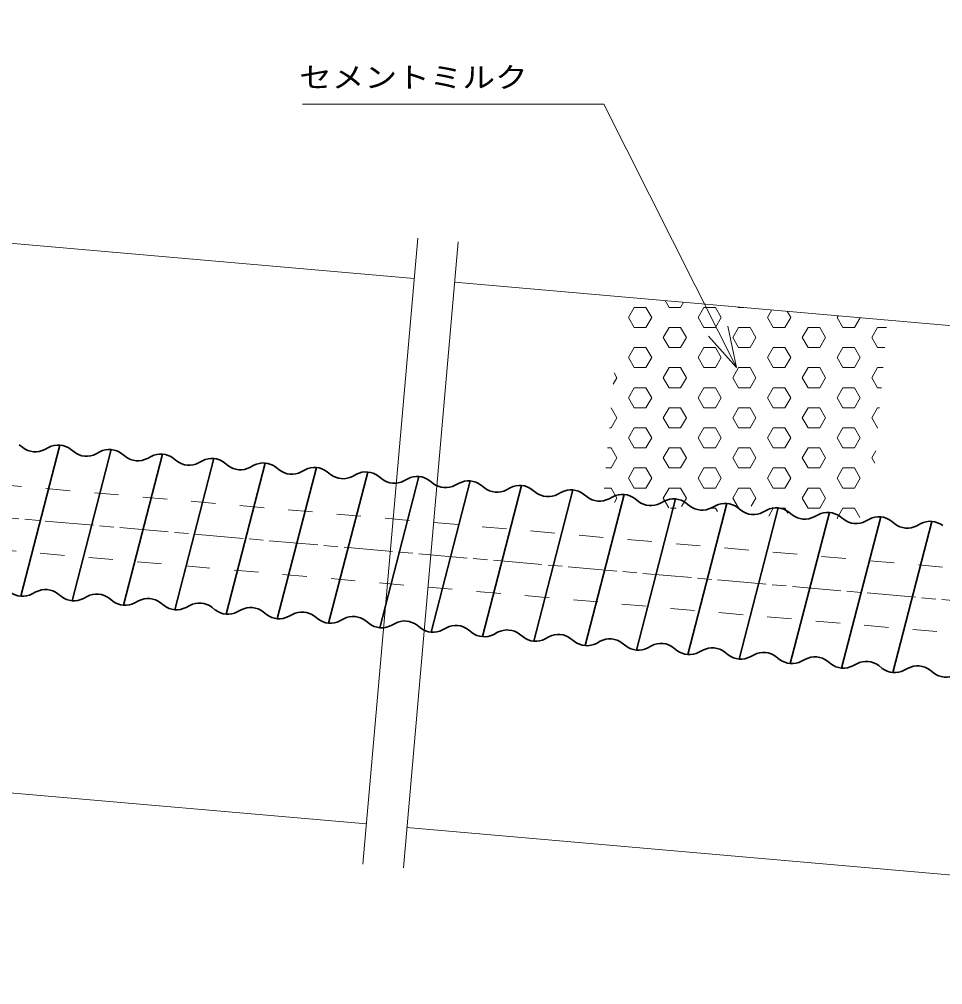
# Model space of a CAD drawing. Units: millimetres at full size, sheet at 1:1; details may follow other scales. Extents: x 0 to 1680, y -15 to 1188.
# Drawn here: x 1001.1 to 1228.9, y 667.7 to 905.8 of the extents above; entities that cross this region are included whole.
import ezdxf
from ezdxf.enums import TextEntityAlignment as Align

# ---------------------------------------------------------------- set-up
doc = ezdxf.new("R2010")
doc.units = ezdxf.units.MM
doc.linetypes.add('CHAIN', pattern=[18.5, 12, -1.5, 3.5, -1.5])
doc.linetypes.add('DASHED_SPACED', pattern=[12, 6, -6])
for name, color, linetype, lineweight in [('1 外形線', 7, 'Continuous', 35), ('2 細線', 3, 'Continuous', 20), ('3 隠れ線', 2, 'DASHED_SPACED', 13), ('4 中心線', 1, 'CHAIN', 15), ('6 寸法線', 4, 'Continuous', 13)]:
    doc.layers.add(name, color=color, linetype=linetype, lineweight=lineweight)
doc.styles.add('ＭＳ Ｐゴシック', font='')
doc.styles.get('ＭＳ Ｐゴシック').set_extended_font_data('MS PGothic')

msp = doc.modelspace()

# ---------------------------------------------------------------- linework, layer by layer
at = {"layer": '1 外形線'}
for p, q in [((1001.98, 800.174), (1001.13, 800.837)), ((1011.14, 800.771), (1001.503, 763.479)), ((1007.405, 799.699), (1008.357, 800.205)), ((1014.632, 799.067), (1013.782, 799.731)), ((1023.791, 799.664), (1014.155, 762.372)), ((1020.057, 798.592), (1021.009, 799.098)), ((1027.283, 797.96), (1026.434, 798.624)), ((1036.443, 798.557), (1026.806, 761.265)), ((1032.708, 797.485), (1033.66, 797.991)), ((1039.935, 796.853), (1039.085, 797.517)), ((1049.095, 797.451), (1039.458, 760.159)), ((1045.36, 796.378), (1046.312, 796.885)), ((1052.587, 795.746), (1051.737, 796.41)), ((1061.746, 796.344), (1052.11, 759.052)), ((1058.012, 795.272), (1058.964, 795.778)), ((1065.238, 794.639), (1064.389, 795.303)), ((1074.398, 795.237), (1064.761, 757.945)), ((1070.663, 794.165), (1071.615, 794.671)), ((1077.89, 793.532), (1077.04, 794.196)), ((1087.05, 794.13), (1077.413, 756.838)), ((1083.315, 793.058), (1084.267, 793.564)), ((1090.542, 792.426), (1089.692, 793.089)), ((1099.701, 793.023), (1090.065, 755.731)), ((1095.967, 791.951), (1096.919, 792.457)), ((1103.193, 791.319), (1102.344, 791.982)), ((1112.353, 791.916), (1102.716, 754.624)), ((1108.618, 790.844), (1109.57, 791.35)), ((1115.845, 790.212), (1114.995, 790.875)), ((1125.005, 790.809), (1115.368, 753.517)), ((1121.27, 789.737), (1122.222, 790.243)), ((1128.497, 789.105), (1127.647, 789.769)), ((1137.656, 789.702), (1128.02, 752.41)), ((1133.922, 788.63), (1134.874, 789.136)), ((1141.148, 787.998), (1140.299, 788.662)), ((1150.308, 788.596), (1140.671, 751.304)), ((1146.573, 787.523), (1147.525, 788.029)), ((1153.8, 786.891), (1152.95, 787.555)), ((1162.96, 787.489), (1153.323, 750.197)), ((1159.225, 786.416), (1160.177, 786.923)), ((1166.452, 785.784), (1165.602, 786.448)), ((1175.611, 786.382), (1165.975, 749.09)), ((1171.877, 785.31), (1172.829, 785.816)), ((1179.103, 784.677), (1178.254, 785.341)), ((1188.263, 785.275), (1178.626, 747.983)), ((1184.528, 784.203), (1185.48, 784.709)), ((1191.755, 783.57), (1190.905, 784.234)), ((1200.915, 784.168), (1191.278, 746.876)), ((1197.18, 783.096), (1198.132, 783.602)), ((1204.407, 782.464), (1203.557, 783.127)), ((1213.566, 783.061), (1203.93, 745.769)), ((1209.832, 781.989), (1210.784, 782.495)), ((1217.058, 781.357), (1216.209, 782.02)), ((1226.218, 781.954), (1216.581, 744.662)), ((1222.483, 780.882), (1223.435, 781.388)), ((1005.238, 764.551), (1004.286, 764.045)), ((1010.663, 764.077), (1011.512, 763.413)), ((1017.889, 763.444), (1016.937, 762.938)), ((1023.314, 762.97), (1024.164, 762.306)), ((1030.541, 762.338), (1029.589, 761.831)), ((1035.966, 761.863), (1036.816, 761.199)), ((1043.193, 761.231), (1042.241, 760.725)), ((1048.618, 760.756), (1049.467, 760.092)), ((1055.844, 760.124), (1054.892, 759.618)), ((1061.269, 759.649), (1062.119, 758.985)), ((1068.496, 759.017), (1067.544, 758.511)), ((1073.921, 758.542), (1074.771, 757.879)), ((1081.148, 757.91), (1080.196, 757.404)), ((1086.573, 757.435), (1087.422, 756.772)), ((1093.799, 756.803), (1092.847, 756.297)), ((1099.224, 756.329), (1100.074, 755.665)), ((1106.451, 755.696), (1105.499, 755.19)), ((1111.876, 755.222), (1112.726, 754.558)), ((1119.103, 754.589), (1118.151, 754.083)), ((1124.528, 754.115), (1125.377, 753.451)), ((1131.754, 753.483), (1130.802, 752.976)), ((1137.179, 753.008), (1138.029, 752.344)), ((1144.406, 752.376), (1143.454, 751.87)), ((1149.831, 751.901), (1150.681, 751.237)), ((1157.058, 751.269), (1156.106, 750.763)), ((1162.483, 750.794), (1163.332, 750.13)), ((1169.709, 750.162), (1168.757, 749.656)), ((1175.134, 749.687), (1175.984, 749.024)), ((1182.361, 749.055), (1181.409, 748.549)), ((1187.786, 748.58), (1188.636, 747.917)), ((1195.013, 747.948), (1194.061, 747.442)), ((1200.438, 747.474), (1201.287, 746.81)), ((1207.664, 746.841), (1206.712, 746.335)), ((1213.089, 746.367), (1213.939, 745.703)), ((1220.316, 745.734), (1219.364, 745.228)), ((1225.741, 745.26), (1226.591, 744.596))]:
    msp.add_line(p, q, dxfattribs=at)
for centre, start, end in [((1005.058, 804.114), 232.00469, 297.99531), ((1010.704, 795.79), 52.00469, 117.99531), ((1017.71, 803.007), 232.00469, 297.99531), ((1023.356, 794.683), 52.00469, 117.99531), ((1030.361, 801.9), 232.00469, 297.99531), ((1036.007, 793.576), 52.00469, 117.99531), ((1043.013, 800.793), 232.00469, 297.99531), ((1048.659, 792.47), 52.00469, 117.99531), ((1055.665, 799.686), 232.00469, 297.99531), ((1061.311, 791.363), 52.00469, 117.99531), ((1068.316, 798.58), 232.00469, 297.99531), ((1073.962, 790.256), 52.00469, 117.99531), ((1080.968, 797.473), 232.00469, 297.99531), ((1086.614, 789.149), 52.00469, 117.99531), ((1099.266, 788.042), 52.00469, 117.99531), ((1093.62, 796.366), 232.00469, 297.99531), ((1106.271, 795.259), 232.00469, 297.99531), ((1111.917, 786.935), 52.00469, 117.99531), ((1124.569, 785.828), 52.00469, 117.99531), ((1118.923, 794.152), 232.00469, 297.99531), ((1131.575, 793.045), 232.00469, 297.99531), ((1137.221, 784.721), 52.00469, 117.99531), ((1149.872, 783.615), 52.00469, 117.99531), ((1144.226, 791.938), 232.00469, 297.99531), ((1156.878, 790.831), 232.00469, 297.99531), ((1162.524, 782.508), 52.00469, 117.99531), ((1169.53, 789.725), 232.00469, 297.99531), ((1175.176, 781.401), 52.00469, 117.99531), ((1182.181, 788.618), 232.00469, 297.99531), ((1187.827, 780.294), 52.00469, 117.99531), ((1194.833, 787.511), 232.00469, 297.99531), ((1200.479, 779.187), 52.00469, 117.99531), ((1207.485, 786.404), 232.00469, 297.99531), ((1213.131, 778.08), 52.00469, 117.99531), ((1220.136, 785.297), 232.00469, 297.99531), ((1225.782, 776.973), 52.00469, 117.99531), ((1001.939, 768.46), 232.00469, 297.99531), ((1007.585, 760.136), 52.00469, 117.99531), ((1014.59, 767.353), 232.00469, 297.99531), ((1020.236, 759.03), 52.00469, 117.99531), ((1027.242, 766.246), 232.00469, 297.99531), ((1032.888, 757.923), 52.00469, 117.99531), ((1039.894, 765.14), 232.00469, 297.99531), ((1045.54, 756.816), 52.00469, 117.99531), ((1052.545, 764.033), 232.00469, 297.99531), ((1058.191, 755.709), 52.00469, 117.99531), ((1070.843, 754.602), 52.00469, 117.99531), ((1065.197, 762.926), 232.00469, 297.99531), ((1077.849, 761.819), 232.00469, 297.99531), ((1083.495, 753.495), 52.00469, 117.99531), ((1096.146, 752.388), 52.00469, 117.99531), ((1090.5, 760.712), 232.00469, 297.99531), ((1103.152, 759.605), 232.00469, 297.99531), ((1108.798, 751.281), 52.00469, 117.99531), ((1121.45, 750.174), 52.00469, 117.99531), ((1115.804, 758.498), 232.00469, 297.99531), ((1128.455, 757.391), 232.00469, 297.99531), ((1134.101, 749.068), 52.00469, 117.99531), ((1146.753, 747.961), 52.00469, 117.99531), ((1141.107, 756.284), 232.00469, 297.99531), ((1153.759, 755.178), 232.00469, 297.99531), ((1159.405, 746.854), 52.00469, 117.99531), ((1166.41, 754.071), 232.00469, 297.99531), ((1172.056, 745.747), 52.00469, 117.99531), ((1179.062, 752.964), 232.00469, 297.99531), ((1184.708, 744.64), 52.00469, 117.99531), ((1191.714, 751.857), 232.00469, 297.99531), ((1197.36, 743.533), 52.00469, 117.99531), ((1204.365, 750.75), 232.00469, 297.99531), ((1210.011, 742.426), 52.00469, 117.99531), ((1217.017, 749.643), 232.00469, 297.99531), ((1222.663, 741.319), 52.00469, 117.99531), ((1229.669, 748.536), 232.00469, 297.99531)]:
    msp.add_arc(centre, 5, start, end, dxfattribs=at)
at = {"layer": '2 細線'}
for p, q in [((367.34, 905.787), (1098.527, 841.816)), ((1085.889, 697.368), (1099.398, 851.778)), ((1095.851, 696.496), (1109.36, 850.906)), ((1108.489, 840.945), (1551.795, 802.16)), ((1161.375, 834.718), (1160.402, 836.403)), ((1164.232, 834.718), (1164.974, 836.003)), ((1151.373, 832.243), (1152.802, 834.718)), ((1152.802, 834.718), (1155.66, 834.718)), ((1157.088, 832.243), (1155.66, 834.718)), ((1161.375, 834.718), (1164.232, 834.718)), ((1168.518, 832.243), (1169.947, 834.718)), ((1169.947, 834.718), (1172.805, 834.718)), ((1174.233, 832.243), (1172.805, 834.718)), ((1178.52, 834.718), (1178.459, 834.823)), ((1178.52, 834.718), (1179.66, 834.718)), ((1185.663, 832.243), (1186.735, 834.099)), ((1191.378, 832.243), (1190.497, 833.77)), ((1152.802, 829.769), (1151.373, 832.243)), ((1155.66, 829.769), (1157.088, 832.243)), ((1169.947, 829.769), (1168.518, 832.243)), ((1172.805, 829.769), (1174.233, 832.243)), ((1187.092, 829.769), (1185.663, 832.243)), ((1189.95, 829.769), (1191.378, 832.243)), ((1202.808, 832.243), (1203.055, 832.671)), ((1204.237, 829.769), (1202.808, 832.243)), ((1207.095, 829.769), (1208.496, 832.195)), ((1152.802, 829.769), (1155.66, 829.769)), ((1159.946, 827.294), (1161.375, 829.769)), ((1161.375, 829.769), (1164.232, 829.769)), ((1165.661, 827.294), (1164.232, 829.769)), ((1169.947, 829.769), (1172.805, 829.769)), ((1177.091, 827.294), (1178.52, 829.769)), ((1178.52, 829.769), (1181.377, 829.769)), ((1182.806, 827.294), (1181.377, 829.769)), ((1187.092, 829.769), (1189.95, 829.769)), ((1194.236, 827.294), (1195.665, 829.769)), ((1195.665, 829.769), (1198.522, 829.769)), ((1199.951, 827.294), (1198.522, 829.769)), ((1204.237, 829.769), (1207.095, 829.769)), ((1211.381, 827.294), (1212.81, 829.769)), ((1212.81, 829.769), (1215.042, 829.769)), ((1161.375, 824.819), (1159.946, 827.294)), ((1164.232, 824.819), (1165.661, 827.294)), ((1178.52, 824.819), (1177.091, 827.294)), ((1181.377, 824.819), (1182.806, 827.294)), ((1195.665, 824.819), (1194.236, 827.294)), ((1198.522, 824.819), (1199.951, 827.294)), ((1212.81, 824.819), (1211.381, 827.294)), ((1151.373, 822.345), (1152.802, 824.819)), ((1152.802, 824.819), (1155.66, 824.819)), ((1157.088, 822.345), (1155.66, 824.819)), ((1161.375, 824.819), (1164.232, 824.819)), ((1168.518, 822.345), (1169.947, 824.819)), ((1169.947, 824.819), (1172.805, 824.819)), ((1174.233, 822.345), (1172.805, 824.819)), ((1178.52, 824.819), (1181.377, 824.819)), ((1185.663, 822.345), (1187.092, 824.819)), ((1187.092, 824.819), (1189.95, 824.819)), ((1191.378, 822.345), (1189.95, 824.819)), ((1195.665, 824.819), (1198.522, 824.819)), ((1202.808, 822.345), (1204.237, 824.819)), ((1204.237, 824.819), (1207.095, 824.819)), ((1208.523, 822.345), (1207.095, 824.819)), ((1212.81, 824.819), (1214.609, 824.819)), ((1152.802, 819.87), (1151.373, 822.345)), ((1155.66, 819.87), (1157.088, 822.345)), ((1169.947, 819.87), (1168.518, 822.345)), ((1172.805, 819.87), (1174.233, 822.345)), ((1187.092, 819.87), (1185.663, 822.345)), ((1189.95, 819.87), (1191.378, 822.345)), ((1204.237, 819.87), (1202.808, 822.345)), ((1207.095, 819.87), (1208.523, 822.345)), ((1152.802, 819.87), (1155.66, 819.87)), ((1159.946, 817.395), (1161.375, 819.87)), ((1161.375, 819.87), (1164.232, 819.87)), ((1165.661, 817.395), (1164.232, 819.87)), ((1169.947, 819.87), (1172.805, 819.87)), ((1177.091, 817.395), (1178.52, 819.87)), ((1178.52, 819.87), (1181.377, 819.87)), ((1182.806, 817.395), (1181.377, 819.87)), ((1187.092, 819.87), (1189.95, 819.87)), ((1194.236, 817.395), (1195.665, 819.87)), ((1195.665, 819.87), (1198.522, 819.87)), ((1199.951, 817.395), (1198.522, 819.87)), ((1204.237, 819.87), (1207.095, 819.87)), ((1211.381, 817.395), (1212.81, 819.87)), ((1212.81, 819.87), (1214.176, 819.87)), ((1147.593, 815.797), (1148.516, 817.395)), ((1148.516, 817.395), (1147.836, 818.572)), ((1161.375, 814.921), (1159.946, 817.395)), ((1164.232, 814.921), (1165.661, 817.395)), ((1178.52, 814.921), (1177.091, 817.395)), ((1181.377, 814.921), (1182.806, 817.395)), ((1195.665, 814.921), (1194.236, 817.395)), ((1198.522, 814.921), (1199.951, 817.395)), ((1212.81, 814.921), (1211.381, 817.395)), ((1151.373, 812.446), (1152.802, 814.921)), ((1152.802, 814.921), (1155.66, 814.921)), ((1157.088, 812.446), (1155.66, 814.921)), ((1161.375, 814.921), (1164.232, 814.921)), ((1168.518, 812.446), (1169.947, 814.921)), ((1169.947, 814.921), (1172.805, 814.921)), ((1174.233, 812.446), (1172.805, 814.921)), ((1178.52, 814.921), (1181.377, 814.921)), ((1185.663, 812.446), (1187.092, 814.921)), ((1187.092, 814.921), (1189.95, 814.921)), ((1191.378, 812.446), (1189.95, 814.921)), ((1195.665, 814.921), (1198.522, 814.921)), ((1202.808, 812.446), (1204.237, 814.921)), ((1204.237, 814.921), (1207.095, 814.921)), ((1208.523, 812.446), (1207.095, 814.921)), ((1212.81, 814.921), (1213.743, 814.921)), ((1152.802, 809.971), (1151.373, 812.446)), ((1155.66, 809.971), (1157.088, 812.446)), ((1169.947, 809.971), (1168.518, 812.446)), ((1172.805, 809.971), (1174.233, 812.446)), ((1187.092, 809.971), (1185.663, 812.446)), ((1189.95, 809.971), (1191.378, 812.446)), ((1204.237, 809.971), (1202.808, 812.446)), ((1207.095, 809.971), (1208.523, 812.446)), ((1147.084, 809.971), (1147.087, 809.971)), ((1148.516, 807.497), (1147.087, 809.971)), ((1152.802, 809.971), (1155.66, 809.971)), ((1159.946, 807.497), (1161.375, 809.971)), ((1161.375, 809.971), (1164.232, 809.971)), ((1165.661, 807.497), (1164.232, 809.971)), ((1169.947, 809.971), (1172.805, 809.971)), ((1177.091, 807.497), (1178.52, 809.971)), ((1178.52, 809.971), (1181.377, 809.971)), ((1182.806, 807.497), (1181.377, 809.971)), ((1187.092, 809.971), (1189.95, 809.971)), ((1194.236, 807.497), (1195.665, 809.971)), ((1195.665, 809.971), (1198.522, 809.971)), ((1199.951, 807.497), (1198.522, 809.971)), ((1204.237, 809.971), (1207.095, 809.971)), ((1211.381, 807.497), (1212.81, 809.971)), ((1212.81, 809.971), (1213.31, 809.971)), ((1147.087, 805.022), (1148.516, 807.497)), ((1161.375, 805.022), (1159.946, 807.497)), ((1164.232, 805.022), (1165.661, 807.497)), ((1178.52, 805.022), (1177.091, 807.497)), ((1181.377, 805.022), (1182.806, 807.497)), ((1195.665, 805.022), (1194.236, 807.497)), ((1198.522, 805.022), (1199.951, 807.497)), ((1212.81, 805.022), (1211.381, 807.497)), ((1146.651, 805.022), (1147.087, 805.022)), ((1151.373, 802.547), (1152.802, 805.022)), ((1152.802, 805.022), (1155.66, 805.022)), ((1157.088, 802.547), (1155.66, 805.022)), ((1161.375, 805.022), (1164.232, 805.022)), ((1168.518, 802.547), (1169.947, 805.022)), ((1169.947, 805.022), (1172.805, 805.022)), ((1174.233, 802.547), (1172.805, 805.022)), ((1178.52, 805.022), (1181.377, 805.022)), ((1185.663, 802.547), (1187.092, 805.022)), ((1187.092, 805.022), (1189.95, 805.022)), ((1191.378, 802.547), (1189.95, 805.022)), ((1195.665, 805.022), (1198.522, 805.022)), ((1202.808, 802.547), (1204.237, 805.022)), ((1204.237, 805.022), (1207.095, 805.022)), ((1208.523, 802.547), (1207.095, 805.022)), ((1212.81, 805.022), (1212.877, 805.022)), ((1152.802, 800.073), (1151.373, 802.547)), ((1155.66, 800.073), (1157.088, 802.547)), ((1169.947, 800.073), (1168.518, 802.547)), ((1172.805, 800.073), (1174.233, 802.547)), ((1187.092, 800.073), (1185.663, 802.547)), ((1189.95, 800.073), (1191.378, 802.547)), ((1204.237, 800.073), (1202.808, 802.547)), ((1207.095, 800.073), (1208.523, 802.547)), ((1146.218, 800.073), (1147.087, 800.073)), ((1148.516, 797.598), (1147.087, 800.073)), ((1152.802, 800.073), (1155.66, 800.073)), ((1159.946, 797.598), (1161.375, 800.073)), ((1161.375, 800.073), (1164.232, 800.073)), ((1165.661, 797.598), (1164.232, 800.073)), ((1169.947, 800.073), (1172.805, 800.073)), ((1177.091, 797.598), (1178.52, 800.073)), ((1178.52, 800.073), (1181.377, 800.073)), ((1182.806, 797.598), (1181.377, 800.073)), ((1187.092, 800.073), (1189.95, 800.073)), ((1194.236, 797.598), (1195.665, 800.073)), ((1195.665, 800.073), (1198.522, 800.073)), ((1199.951, 797.598), (1198.522, 800.073)), ((1204.237, 800.073), (1207.095, 800.073)), ((1211.381, 797.598), (1212.379, 799.326)), ((1147.087, 795.123), (1148.516, 797.598)), ((1161.375, 795.123), (1159.946, 797.598)), ((1164.232, 795.123), (1165.661, 797.598)), ((1178.52, 795.123), (1177.091, 797.598)), ((1181.377, 795.123), (1182.806, 797.598)), ((1195.665, 795.123), (1194.236, 797.598)), ((1198.522, 795.123), (1199.951, 797.598)), ((1212.116, 796.324), (1211.381, 797.598)), ((1145.785, 795.123), (1147.087, 795.123)), ((1151.373, 792.649), (1152.802, 795.123)), ((1152.802, 795.123), (1155.66, 795.123)), ((1157.088, 792.649), (1155.66, 795.123)), ((1161.375, 795.123), (1164.232, 795.123)), ((1168.518, 792.649), (1169.947, 795.123)), ((1169.947, 795.123), (1172.805, 795.123)), ((1174.233, 792.649), (1172.805, 795.123)), ((1178.52, 795.123), (1181.377, 795.123)), ((1185.663, 792.649), (1187.092, 795.123)), ((1187.092, 795.123), (1189.95, 795.123)), ((1191.378, 792.649), (1189.95, 795.123)), ((1195.665, 795.123), (1198.522, 795.123)), ((1202.808, 792.649), (1204.237, 795.123)), ((1204.237, 795.123), (1207.095, 795.123)), ((1208.523, 792.649), (1207.095, 795.123)), ((1152.802, 790.174), (1151.373, 792.649)), ((1155.66, 790.174), (1157.088, 792.649)), ((1169.947, 790.174), (1168.518, 792.649)), ((1172.805, 790.174), (1174.233, 792.649)), ((1187.092, 790.174), (1185.663, 792.649)), ((1189.95, 790.174), (1191.378, 792.649)), ((1204.237, 790.174), (1202.808, 792.649)), ((1207.095, 790.174), (1208.523, 792.649)), ((1145.352, 790.174), (1147.087, 790.174)), ((1148.516, 787.699), (1147.087, 790.174)), ((1152.802, 790.174), (1155.66, 790.174)), ((1159.946, 787.699), (1161.375, 790.174)), ((1161.375, 790.174), (1164.232, 790.174)), ((1165.661, 787.699), (1164.232, 790.174)), ((1169.947, 790.174), (1172.805, 790.174)), ((1177.091, 787.699), (1178.52, 790.174)), ((1178.52, 790.174), (1181.377, 790.174)), ((1182.806, 787.699), (1181.377, 790.174)), ((1187.092, 790.174), (1189.95, 790.174)), ((1194.236, 787.699), (1195.665, 790.174)), ((1195.665, 790.174), (1198.522, 790.174)), ((1199.951, 787.699), (1198.522, 790.174)), ((1204.237, 790.174), (1207.095, 790.174)), ((1147.891, 786.617), (1148.516, 787.699)), ((1161.338, 785.288), (1159.946, 787.699)), ((1164.458, 785.615), (1165.661, 787.699)), ((1178.485, 785.285), (1177.091, 787.699)), ((1181.641, 785.681), (1182.806, 787.699)), ((1195.665, 785.225), (1194.236, 787.699)), ((1198.522, 785.225), (1199.951, 787.699)), ((1161.69, 785.225), (1163.117, 785.225)), ((1171.851, 785.225), (1172.805, 785.225)), ((1173.287, 784.389), (1172.805, 785.225)), ((1185.965, 783.272), (1187.092, 785.225)), ((1187.092, 785.225), (1189.95, 785.225)), ((1190.694, 783.936), (1189.95, 785.225)), ((1195.665, 785.225), (1198.522, 785.225)), ((1202.808, 782.75), (1204.237, 785.225)), ((1204.237, 785.225), (1207.095, 785.225)), ((1208.432, 782.908), (1207.095, 785.225)), ((1202.92, 782.557), (1202.808, 782.75)), ((355.574, 771.3), (1086.761, 707.33)), ((1096.722, 706.458), (1540.029, 667.674))]:
    msp.add_line(p, q, dxfattribs=at)
at = {"layer": '3 隠れ線'}
for p, q in [((888.145, 800.495), (1399.22, 755.782)), ((886.75, 784.556), (1397.826, 739.842))]:
    msp.add_line(p, q, dxfattribs=at)
at = {"layer": '4 中心線'}
msp.add_line((251.882, 848.13), (1545.912, 734.917), dxfattribs=at)
at = {"layer": '6 寸法線'}
for p, q in [((1177.995, 819.929), (1173.501, 828.862)), ((1175.895, 830.066), (1177.995, 819.929)), ((1177.995, 819.929), (1171.108, 827.658))]:
    msp.add_line(p, q, dxfattribs=at)
msp.add_lwpolyline([(1173.501, 828.862), (1145.328, 884.871), (1071.01, 884.871)], dxfattribs=at)

# ---------------------------------------------------------------- texts
at = {"layer": '6 寸法線', "style": 'ＭＳ Ｐゴシック', "width": 1.15}
msp.add_text('セメントミルク', height=5.132, dxfattribs=at).set_placement((1070.152, 887.375), align=Align.BOTTOM_LEFT)

doc.saveas('drawing.dxf')
